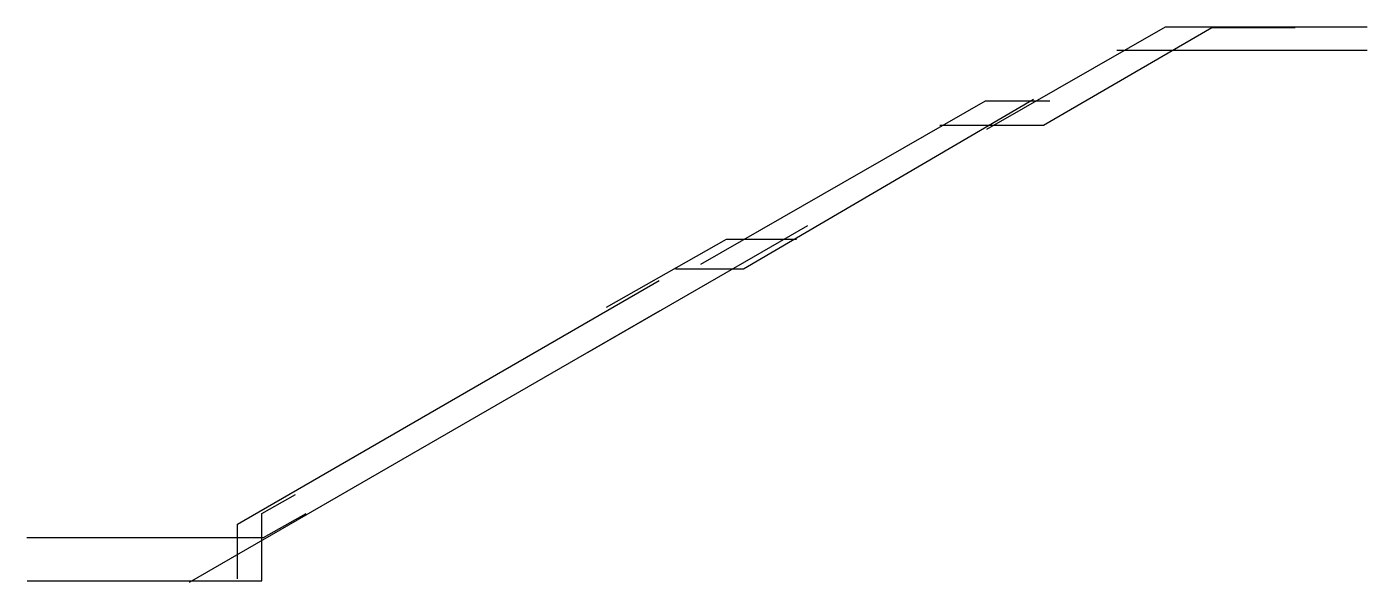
# Model space of a CAD drawing. Header units: millimetres. Extents: x 99285 to 128880, y -7268 to 4993.
import ezdxf

# ---------------------------------------------------------------- set-up
doc = ezdxf.new("R2010")
doc.units = ezdxf.units.MM
doc.layers.add('REBAR-H20', color=93, linetype='Continuous')
doc.layers.add('REBAR-H25', color=160, linetype='Continuous')

msp = doc.modelspace()

# ---------------------------------------------------------------- linework, layer by layer
at = {"layer": 'REBAR-H20'}
for points in [[(120482, 2736), (124425, 4993), (128880, 4993)], [(116279, 301), (114728, 301), (112080, -1207)], [(103937, -7190), (103937, -5986), (113251, -608)], [(99285, -6283), (104514, -6283), (105454, -5748)]]:
    msp.add_lwpolyline(points, dxfattribs=at)
at = {"layer": 'REBAR-H20', "elevation": -1634}
msp.add_lwpolyline([(114167, -246), (120454, 3361), (121874, 3361)], dxfattribs=at)
at = {"layer": 'REBAR-H25'}
for points in [[(119445, 2819), (121730, 2820), (125451, 4979), (127291, 4979)], [(128880, 4473), (123351, 4473)], [(111680, -2188), (116530, 610)], [(102881, -7268), (113273, -1268)], [(99292, -7241), (104475, -7241), (104475, -5754), (105215, -5335)]]:
    msp.add_lwpolyline(points, dxfattribs=at)
at = {"layer": 'REBAR-H25', "elevation": -1634}
msp.add_lwpolyline([(113605, -348), (115109, -348), (121515, 3393)], dxfattribs=at)

doc.saveas('drawing.dxf')
